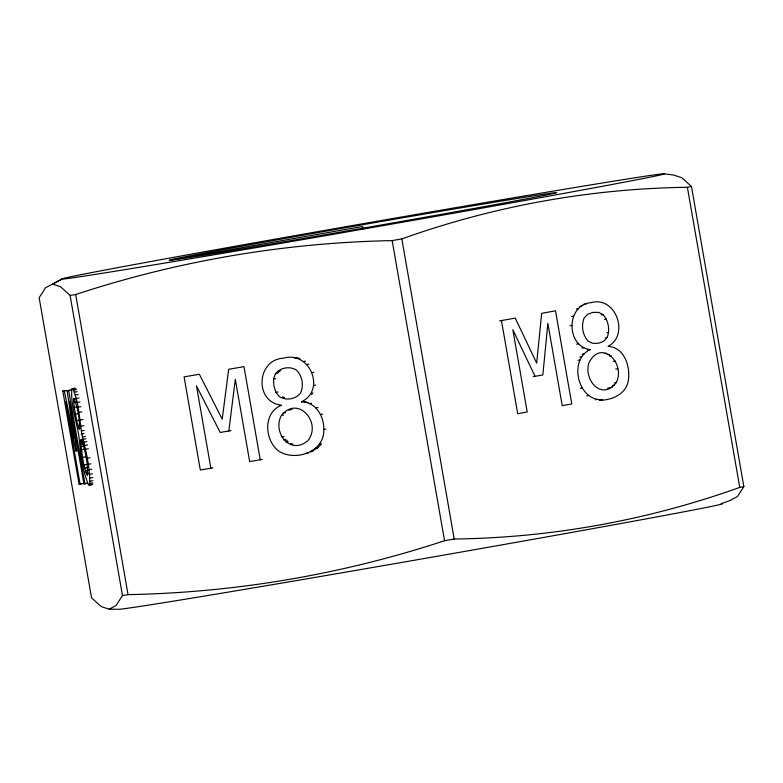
<?xml version="1.0" encoding="UTF-8"?>
<svg xmlns="http://www.w3.org/2000/svg" width="783" height="783" viewBox="0 0 783 783"><rect width="100%" height="100%" fill="white"/><g stroke="black" fill="none" stroke-linecap="round" stroke-linejoin="round"><path stroke-width="1.17" d="M80.639 441.935L81.109 439.234C85.592 450.313 87.911 463.507 87.442 475.418C82.695 465.141 82.068 453.132 80.639 441.935L82.577 441.602M89.135 485.274L89.653 484.794C90.329 468.704 86.306 452.545 82.45 436.973C79.308 421.342 79.543 404.038 72.897 389.014L71.791 389.102C70.597 405.398 76.744 421.538 79.034 437.227C80.649 453.269 82.45 469.859 88.469 484.883L92.042 484.765M602.411 399.819C577.776 400.876 568.115 360.151 590.088 349.609C565.727 346.203 565.962 304.656 591.155 302.63C615.653 295.661 629.845 334.87 608.107 346.35C624.305 347.368 630.286 365.964 628.436 379.706C626.85 393.761 612.286 400.27 599.621 400.27M323.8 429.485C324.876 451.576 295.7 461.882 279.012 451.272C264.439 440.682 262.628 412.543 281.489 405.242C254.142 402.178 256.374 359.456 283.534 358.193C309.461 350.334 326.354 389.777 301.465 401.836C315.892 402.002 324.103 416.439 323.8 429.485L325.845 429.084M260.25 459.797L243.993 366.659L228.665 369.273L222.225 419.189L199.352 374.264L184.083 376.868L200.331 470.006L210.862 468.214L196.494 385.931L220.17 432.451L228.832 430.973L235.311 379.315L249.669 461.598L262.295 459.396M616.192 382.691C626.126 363.439 601.178 338.344 588.982 362.725C583.315 380.049 601.794 401.258 616.192 382.691L614.332 382.995M607.06 337.659C610.221 330.093 608.528 320.727 603.096 314.629L598.555 312.358L592.858 312.358L587.583 314.345L584.108 318.064C581.025 325.63 582.562 335.046 588.121 341.085L592.633 343.306L598.251 343.306L603.566 341.329L607.06 337.659L605.2 337.953M273.6 379.06L275.459 373.697C280.265 367.472 289.906 365.896 296.512 370.114C302.326 375.987 304.127 385.676 300.466 393.144C295.622 399.271 286.079 400.886 279.482 396.717L275.919 392.361L273.864 385.921L273.6 379.06L275.645 378.659M73.563 399.418L73.974 398.381C77.781 407.855 79.827 419.13 79.377 429.319L77.664 425.463L74.238 407.366L73.563 399.418L75.491 399.076M281.41 415.47C272.112 432.382 290.297 455.853 307.807 440.643C322.302 423.143 298.098 394.603 281.41 415.47L283.456 415.068M52.432 284.033L60.457 286.676L70.098 295.426L122.471 595.54L116.09 605.465L109.189 609.203L101.164 606.561L91.533 597.811L39.15 297.697L45.531 287.772L61.563 279.267L54.663 282.996M663.612 173.718L673.811 175.098L681.836 177.731L691.467 186.491L743.85 486.605L737.469 496.53L730.568 500.268L721.202 503.733A306.779 2.682 -9.9 0 1 446.985 554.54A306.779 2.682 -9.9 0 1 119.163 609.282L109.189 609.203M311.595 394.603L312.955 392.763M310.489 452.055L317.927 447.7L321.412 443.932L319.366 444.333M280.627 370.3L277.505 373.305L275.459 373.697M607.569 388.299L612.306 387.086M288.966 410.321L292.235 409.157M70.098 295.426L75.677 294.525C177.839 260.847 284.62 242.681 392.166 240.606L401.836 238.913C493.466 206.076 590.049 188.576 687.386 187.284L691.467 186.491M743.85 486.605L739.759 487.398C648.128 520.235 551.545 537.735 454.209 539.027L444.548 540.73C342.377 574.399 235.605 592.574 128.05 594.64L122.471 595.54M294.398 358.017L296.444 357.616L299.977 358.585M303.334 361.501L305.38 361.1M306.946 364.486L308.991 364.095M311.888 372.639L313.934 372.248M275.919 392.361L277.965 391.97M313.543 385.53L315.578 385.128M301.465 401.836L303.51 401.444L308.12 402.482M309.53 403.656L311.575 403.265M283.358 413.023L285.404 412.631M315.921 407.914L317.967 407.522M228.832 430.973L230.877 430.581M320.521 414.491L322.567 414.09M281.929 436.943L283.975 436.552M283.779 439.84L285.824 439.439M286.069 442.17L288.115 441.769L286.588 440.222M210.862 468.214L212.898 467.813M315.882 448.101L317.927 447.7M311.546 451.106L313.591 450.714M306.368 453.347L308.414 452.956M499.593 320.893L515.234 318.094L536.678 363.126L541.679 313.317L555.509 310.812L571.766 403.95L562.223 405.672L547.865 323.399L542.854 374.94L533.184 376.652M169.216 260.387L362.588 226.493L363.009 228.9M72.281 388.642L75.178 388.133M71.791 389.102L74.698 388.593M72.897 389.014L75.794 388.505M83.008 483.6L79.073 484.178L62.816 391.05L65.723 390.541M62.816 391.05L67.211 390.433M64.314 390.932L74.013 438.245L67.181 390.727L71.047 390.051M67.181 390.727L71.576 390.11M73.592 390.188L76.499 389.68M74.375 392.185L77.272 391.676M75.237 395.004L78.134 394.495M76.137 398.478L79.044 397.97M73.651 402.442L76.548 401.933M77.057 402.54L79.964 402.031M74.238 407.366L77.135 406.857M77.997 407.189L80.903 406.68M78.956 412.416L81.853 411.907M75.325 414.07L78.222 413.561M76.558 420.667L79.465 420.158M80.169 419.982L83.076 419.473M77.664 425.463L80.571 424.954M80.962 426.197L83.859 425.688M78.613 428.379L80.551 428.037M81.295 430.904L84.192 430.396M81.168 433.929L84.075 433.42M82.45 436.973L85.347 436.464M83.155 439.292L86.052 438.783M80.649 440.457L82.587 440.115M83.889 442.131L86.796 441.622M80.776 444L83.673 443.491M84.672 445.458L87.569 444.95M81.05 446.623L83.947 446.114M81.461 449.716L84.358 449.207M80.101 484.109L65.743 401.826L75.785 450.812L78.692 450.303M75.785 450.812L78.564 450.411M85.464 449.246L88.371 448.737M82.685 457.321L85.582 456.812M87.138 458.192L90.035 457.683M84.124 464.965L87.021 464.456M88.166 464.348L91.063 463.839M84.789 468.077L87.696 467.568M88.959 469.712L91.865 469.203M85.435 470.7L88.332 470.191M86.032 472.785L87.96 472.443M86.561 474.263L88.499 473.93M89.536 474.292L92.433 473.784M89.888 478.08L92.785 477.571M90.035 481.193L92.932 480.684M79.073 484.178L81.97 483.669M76.636 450.754L69.54 401.542L83.898 483.825L86.796 483.317M83.898 483.825L87.833 483.238M89.957 483.434L92.854 482.925M89.438 484.716L91.366 484.374M89.653 484.794L92.56 484.286M583.306 304.421L586.095 303.97M579.958 306.329L581.818 306.026M576.445 309.06L578.304 308.756M571.551 316.508L573.41 316.215M601.236 314.932L603.096 314.629M604.505 319.386L606.365 319.092M569.985 325.777L571.844 325.474M606.815 332.697L608.675 332.393M576.64 344.148L578.5 343.854M581.955 348.083L583.815 347.779M587.299 350.06L590.088 349.609M582.014 354.229L583.873 353.936M579.733 357.058L581.593 356.754M604.417 353.603L606.277 353.309M607.158 354.64L609.017 354.337M577.981 360.317L579.841 360.014M609.624 356.334L611.484 356.03M613.363 361.325L615.223 361.022M615.741 369.067L617.601 368.764M580.35 388.319L582.209 388.016M612.629 385.451L614.498 385.148M586.741 395.865L588.601 395.562M595.471 399.692L597.331 399.389M290.845 443.472L292.862 444.157M282.516 396.756L284.493 397.637M535.043 376.359L512.845 329.731L527.204 412.005L517.71 413.727L501.453 320.59M687.386 187.284L739.759 487.398M401.836 238.913L454.209 539.027M392.166 240.606L444.548 540.73M75.677 294.525L128.05 594.64M68.679 390.619L84.936 483.747M168.688 262.413A306.779 2.682 -9.9 0 0 660.284 175.001A306.779 2.682 -9.9 0 0 258.791 242.055A306.779 2.682 -9.9 0 0 168.688 262.413M238.022 249.562A197.071 1.723 -9.9 0 0 553.826 193.421A197.071 1.723 -9.9 0 0 295.915 236.486A197.071 1.723 -9.9 0 0 238.022 249.562"/></g></svg>
